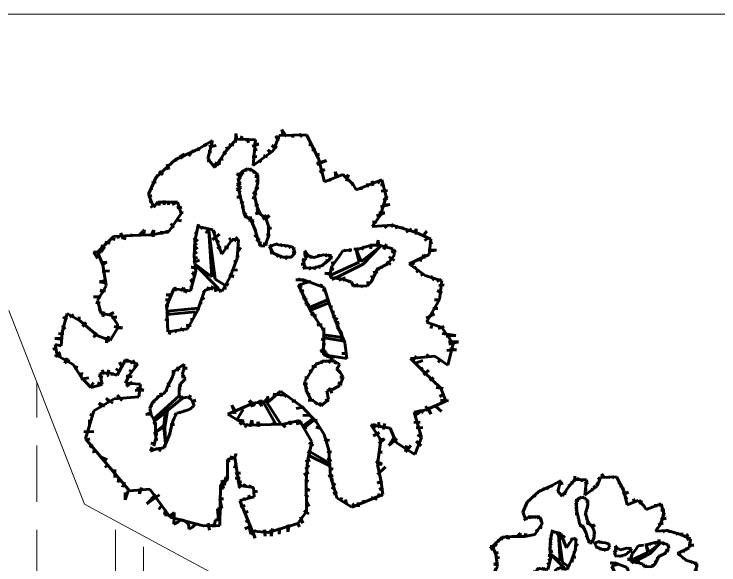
# Model space of a CAD drawing. Header units: metres. Extents: x 35.8 to 78.9, y 1.1 to 33.7.
# Drawn here: x 61.05 to 67.32, y 28.82 to 33.72 of the extents above; entities that cross this region are included whole.
import ezdxf

# ---------------------------------------------------------------- set-up
doc = ezdxf.new("R2010")
doc.units = ezdxf.units.M
doc.linetypes.add('DASHED', pattern=[0.75, 0.5, -0.25])
for name, color, linetype, lineweight in [('Ceco.NET 53', 254, 'Continuous', 9), ('plants', 83, 'Continuous', 60), ('projection', 134, 'DASHED', 9), ('topography', 132, 'Continuous', 15)]:
    doc.layers.add(name, color=color, linetype=linetype, lineweight=lineweight)

# ---------------------------------------------------------------- blocks, each defined once
blk = doc.blocks.new('ARBRE11')
for p, q in [((-0.1908, 1.744), (-0.1861, 1.8238)), ((-0.1861, 1.8238), (-0.1791, 1.7698)), ((0.2647, 1.798), (0.2224, 1.8591)), ((0.2224, 1.8591), (0.2341, 1.8027)), ((0.3234, 1.8191), (0.3187, 1.7886)), ((0.375, 1.8215), (0.4032, 1.7933)), ((-0.5234, 1.6848), (-0.3958, 1.7599)), ((-0.3958, 1.7599), (-0.4372, 1.5972)), ((-0.2755, 1.6669), (-0.1824, 1.773)), ((-0.1824, 1.773), (-0.0115, 1.7687)), ((-0.1462, 1.7651), (-0.1298, 1.8004)), ((-0.0899, 1.751), (-0.0828, 1.7816)), ((-0.0828, 1.7816), (-0.0758, 1.7393)), ((-0.0115, 1.7687), (-0.0324, 1.5379)), ((0.1488, 1.6732), (0.199, 1.8046)), ((0.1919, 1.7557), (0.1661, 1.8004)), ((0.1661, 1.8004), (0.2013, 1.7722)), ((0.199, 1.8046), (0.441, 1.8123)), ((0.441, 1.8123), (0.5481, 1.6024)), ((0.4431, 1.7792), (0.4689, 1.7886)), ((-0.4656, 1.7355), (-0.454, 1.7065)), ((-0.4279, 1.7094), (-0.3613, 1.7181)), ((-0.3613, 1.7181), (-0.4221, 1.7036)), ((-0.2706, 1.704), (-0.2589, 1.6758)), ((-0.2495, 1.7252), (-0.2049, 1.7205)), ((0.0181, 1.7299), (-0.0406, 1.7111)), ((-0.0312, 1.7322), (0.0181, 1.7299)), ((0.1661, 1.6899), (0.1332, 1.7158)), ((0.1332, 1.7158), (0.1801, 1.6993)), ((0.4619, 1.7228), (0.4854, 1.7252)), ((-0.7248, 1.592), (-0.5234, 1.6848)), ((-0.6656, 1.5992), (-0.6859, 1.6311)), ((-0.6453, 1.6137), (-0.6627, 1.6456)), ((-0.5671, 1.6746), (-0.6048, 1.6224)), ((-0.5323, 1.692), (-0.5091, 1.6746)), ((-0.4337, 1.663), (-0.4048, 1.6601)), ((-0.374, 1.5208), (-0.2755, 1.6669)), ((-0.2988, 1.6594), (-0.273, 1.6383)), ((-0.0324, 1.5379), (0.1488, 1.6732)), ((-0.0241, 1.6805), (0.0017, 1.6782)), ((0.1214, 1.6453), (0.098, 1.6782)), ((0.098, 1.6782), (0.1332, 1.6477)), ((0.4877, 1.6782), (0.5253, 1.6782)), ((0.5206, 1.6289), (0.5581, 1.6383)), ((-0.8973, 1.434), (-0.7248, 1.592)), ((-0.7584, 1.5789), (-0.7497, 1.5615)), ((-0.712, 1.5789), (-0.7236, 1.5992)), ((-0.4424, 1.5789), (-0.4134, 1.5905)), ((-0.4372, 1.5972), (-0.374, 1.5208)), ((-0.3364, 1.5443), (-0.3293, 1.596)), ((-0.3293, 1.596), (-0.3012, 1.5936)), ((-0.0406, 1.6148), (-0.0006, 1.6195)), ((0.0205, 1.5889), (0.0369, 1.5678)), ((0.0581, 1.6265), (0.0933, 1.6148)), ((0.5323, 1.5607), (0.6192, 1.5842)), ((0.6192, 1.5842), (0.5347, 1.549)), ((0.5481, 1.6024), (0.601, 1.3949)), ((-0.7903, 1.5005), (-0.799, 1.5499)), ((-0.799, 1.5499), (-0.7845, 1.5093)), ((-0.3552, 1.5325), (-0.3739, 1.5631)), ((-0.3739, 1.5631), (-0.3364, 1.5443)), ((-0.0838, 1.5098), (-0.1327, 1.4812)), ((-0.0996, 1.5097), (-0.0996, 1.4848)), ((-0.0349, 1.4935), (-0.0838, 1.5098)), ((-0.0464, 1.5133), (-0.0677, 1.4919)), ((-0.9004, 1.4512), (-0.8743, 1.4367)), ((-0.8685, 1.4889), (-0.8367, 1.457)), ((-0.1245, 1.46), (-0.1777, 1.4635)), ((-0.1777, 1.4635), (-0.1387, 1.4315)), ((-0.1531, 1.4608), (-0.1612, 1.4038)), ((-0.1205, 1.4935), (-0.1531, 1.4608)), ((-0.1327, 1.4812), (-0.1245, 1.46)), ((-0.0393, 1.4777), (-0.0144, 1.4813)), ((0.0099, 1.4568), (-0.0349, 1.4935)), ((0.0099, 1.3834), (0.0099, 1.4568)), ((0.5581, 1.4809), (0.6051, 1.502)), ((0.601, 1.3949), (0.7657, 1.4589)), ((0.7037, 1.4339), (0.6967, 1.4832)), ((0.6967, 1.4832), (0.7201, 1.4433)), ((0.7657, 1.4589), (0.8575, 1.3714)), ((0.7929, 1.4386), (0.8141, 1.4574)), ((0.8141, 1.4574), (0.7976, 1.3986)), ((-0.9644, 1.2854), (-0.8973, 1.434)), ((-0.9352, 1.3845), (-0.8975, 1.3932)), ((-0.1422, 1.3818), (-0.1777, 1.3676)), ((-0.1387, 1.4315), (-0.1671, 1.4244)), ((-0.1671, 1.4244), (-0.1635, 1.396)), ((-0.1635, 1.396), (-0.1422, 1.3818)), ((-0.1612, 1.4038), (-0.1612, 1.3182)), ((-0.0227, 1.2733), (0.0099, 1.3834)), ((-0.018, 1.4422), (0.014, 1.4422)), ((-0.0109, 1.4031), (0.0211, 1.396)), ((0.6427, 1.4221), (0.6591, 1.401)), ((0.8399, 1.3657), (0.8657, 1.3798)), ((0.8835, 1.3232), (1.1107, 1.4105)), ((1.0314, 1.3578), (1.0243, 1.4039)), ((1.0774, 1.3791), (1.0987, 1.4075)), ((1.1107, 1.4105), (1.1517, 1.2627)), ((-0.9381, 1.3526), (-0.9381, 1.3236)), ((-0.1387, 1.3427), (-0.1813, 1.325)), ((-0.1813, 1.325), (-0.1458, 1.3179)), ((-0.1777, 1.3676), (-0.1635, 1.357)), ((-0.1635, 1.357), (-0.1387, 1.3427)), ((-0.1458, 1.3179), (-0.1635, 1.3001)), ((-0.1612, 1.3182), (-0.1449, 1.253)), ((0.0104, 1.325), (-0.0109, 1.3498)), ((-0.0109, 1.3498), (0.014, 1.3356)), ((0.8575, 1.3714), (0.8835, 1.3232)), ((0.9291, 1.3211), (0.9268, 1.347)), ((0.9854, 1.3791), (0.9854, 1.3472)), ((1.0987, 1.3649), (1.1341, 1.372)), ((-0.9207, 1.1689), (-0.9644, 1.2854)), ((-0.9584, 1.2627), (-0.9352, 1.2714)), ((-0.1777, 1.2575), (-0.1529, 1.2575)), ((-0.0002, 1.2788), (-0.0357, 1.3001)), ((-0.0357, 1.3001), (-0.0038, 1.2895)), ((0.0017, 1.1674), (-0.0227, 1.2733)), ((1.1517, 1.2627), (1.099, 1.0971)), ((1.1058, 1.3118), (1.1624, 1.3153)), ((1.1447, 1.2693), (1.1624, 1.248)), ((-0.9584, 1.2163), (-0.9352, 1.225)), ((-0.8812, 1.212), (-0.9207, 1.1689)), ((-0.7075, 1.2134), (-0.8812, 1.212)), ((-0.8685, 1.1843), (-0.8656, 1.2076)), ((-0.8251, 1.1901), (-0.8251, 1.2279)), ((-0.7874, 1.1901), (-0.7845, 1.2163)), ((-0.7526, 1.193), (-0.7236, 1.2076)), ((-0.6725, 1.1112), (-0.7075, 1.2134)), ((-0.1493, 1.2149), (-0.1174, 1.2078)), ((-0.1449, 1.253), (-0.1245, 1.1715)), ((-0.0073, 1.2433), (-0.0428, 1.2539)), ((-0.0428, 1.2539), (-0.018, 1.2468)), ((-0.018, 1.19), (0.0033, 1.1935)), ((1.1624, 1.248), (1.1235, 1.2303)), ((-0.9468, 1.164), (-0.9207, 1.1843)), ((-0.712, 1.1611), (-0.6685, 1.1698)), ((-0.1387, 1.1722), (-0.1103, 1.1722)), ((-0.1245, 1.1715), (-0.1123, 1.1062)), ((0.014, 1.1829), (-0.018, 1.19)), ((-0.0109, 1.1083), (0.0246, 1.1296)), ((-0.0073, 1.1332), (0.0175, 1.1438)), ((0.0246, 1.1296), (-0.0073, 1.1332)), ((0.0302, 1.1103), (0.0017, 1.1674)), ((1.1837, 1.1913), (1.0987, 1.1701)), ((1.1164, 1.1878), (1.1837, 1.1913)), ((-0.7823, 0.9508), (-0.6725, 1.1112)), ((-0.6859, 1.1176), (-0.6569, 1.1205)), ((-0.1174, 1.0976), (-0.0961, 1.1189)), ((-0.0961, 1.1189), (-0.1138, 1.087)), ((-0.1138, 1.087), (-0.0854, 1.0728)), ((-0.1123, 1.1062), (-0.0472, 1.0451)), ((-0.0854, 1.0728), (-0.0464, 1.0728)), ((-0.0464, 1.0728), (-0.0712, 1.0515)), ((0.0353, 1.1189), (-0.0109, 1.1083)), ((0.0832, 1.0614), (0.0302, 1.1103)), ((0.053, 1.0621), (0.0814, 1.1012)), ((0.1134, 1.0941), (0.053, 1.0621)), ((0.0779, 1.0586), (0.1134, 1.0941)), ((1.099, 1.0971), (1.0257, 0.9968)), ((1.1376, 1.1169), (1.0633, 1.0921)), ((1.0845, 1.1169), (1.1376, 1.1169)), ((-0.7671, 1.0219), (-0.7381, 0.9842)), ((-0.7091, 1.0538), (-0.6714, 1.048)), ((-0.5208, 1.0184), (-0.5509, 0.8701)), ((-0.0712, 1.0515), (-0.0286, 1.0479)), ((-0.0286, 1.0479), (-0.0499, 1.0301)), ((-0.0499, 1.0301), (-0.0286, 1.0266)), ((-0.0472, 1.0451), (-0.0146, 0.9677)), ((-0.0286, 1.0266), (-0.0393, 1.0159)), ((0.1036, 1.0003), (0.0832, 1.0614)), ((1.0257, 0.9968), (1.2051, 1.0097)), ((1.0279, 1.039), (1.0668, 1.0354)), ((1.0881, 1.0106), (1.0881, 0.9894)), ((1.1553, 1.0035), (1.1341, 0.9858)), ((1.1943, 0.9894), (1.212, 1.0212)), ((1.2051, 1.0097), (1.4163, 0.9431)), ((1.2439, 0.9752), (1.2403, 1.0071)), ((-0.999, 0.9668), (-1.0483, 0.9204)), ((-1.0077, 0.9146), (-0.999, 0.9668)), ((-0.9178, 0.9639), (-0.9381, 0.9262)), ((-0.9358, 0.9211), (-0.7823, 0.9508)), ((-0.9236, 0.9058), (-0.9178, 0.9639)), ((-0.8482, 0.9552), (-0.854, 0.932)), ((-0.8453, 0.9262), (-0.8482, 0.9552)), ((-0.8048, 0.9639), (-0.7932, 0.9349)), ((-0.5526, 0.9465), (-0.5352, 0.9349)), ((-0.3922, 0.9654), (-0.5377, 0.9983)), ((-0.4859, 0.99), (-0.4975, 0.9726)), ((-0.4279, 0.9755), (-0.454, 0.9378)), ((-0.4017, 0.5485), (-0.4287, 0.9572)), ((-0.4287, 0.9572), (-0.3709, 0.5292)), ((-0.3932, 0.9349), (-0.3671, 0.9523)), ((-0.3631, 0.883), (-0.3922, 0.9654)), ((-0.0038, 0.9697), (-0.0251, 0.9555)), ((-0.0146, 0.9677), (0.0099, 0.8821)), ((0.0921, 0.9733), (0.1311, 0.984)), ((0.1036, 0.9065), (0.1036, 1.0003)), ((1.2934, 0.9752), (1.297, 0.9964)), ((1.3288, 0.9468), (1.3749, 0.9752)), ((1.4032, 0.9327), (1.4173, 0.9752)), ((1.4163, 0.9431), (1.5478, 0.8843)), ((1.4173, 0.9752), (1.4173, 0.9256)), ((1.474, 0.9079), (1.5129, 0.9539)), ((-1.4187, 0.769), (-1.2746, 0.9069)), ((-1.2973, 0.8892), (-1.2603, 0.8799)), ((-1.2746, 0.9069), (-1.1209, 0.9167)), ((-1.2417, 0.917), (-1.2325, 0.8892)), ((-1.1908, 0.8846), (-1.2093, 0.9402)), ((-1.1729, 0.9175), (-1.1787, 0.8768)), ((-1.1209, 0.9167), (-0.9358, 0.9211)), ((-1.1178, 0.9058), (-1.1091, 0.932)), ((-0.5613, 0.8942), (-0.5265, 0.8652)), ((-0.3323, 0.9291), (-0.3961, 0.8768)), ((-0.3903, 0.8884), (-0.3323, 0.9291)), ((-0.3107, 0.7496), (-0.3631, 0.883)), ((-0.2207, 0.8813), (-0.3107, 0.7496)), ((-0.2192, 0.8565), (-0.2453, 0.8942)), ((-0.1637, 0.8818), (-0.2207, 0.8813)), ((-0.1758, 0.9058), (-0.199, 0.8623)), ((-0.1766, 0.7108), (-0.1637, 0.8818)), ((0.0033, 0.9307), (-0.0215, 0.9058)), ((0.0246, 0.8916), (-0.0038, 0.8667)), ((0.0099, 0.8821), (0.0343, 0.8209)), ((0.071, 0.825), (0.1036, 0.9065)), ((0.085, 0.92), (0.1169, 0.9271)), ((0.0885, 0.8845), (0.1027, 0.8809)), ((1.4917, 0.8724), (1.52, 0.8901)), ((1.5478, 0.8843), (1.5318, 0.7475)), ((-1.39, 0.8243), (-1.3529, 0.8151)), ((-1.3529, 0.8568), (-1.3066, 0.8475)), ((-0.5584, 0.8246), (-0.5352, 0.8478)), ((-0.5509, 0.8701), (-0.5583, 0.7305)), ((-0.3497, 0.8565), (-0.3352, 0.8681)), ((-0.3497, 0.7985), (-0.3236, 0.8217)), ((-0.2888, 0.8159), (-0.254, 0.8043)), ((-0.1742, 0.8351), (-0.1533, 0.841)), ((0.0317, 0.8632), (0.0246, 0.8241)), ((0.0343, 0.8209), (0.071, 0.825)), ((0.0566, 0.8454), (0.0956, 0.8383)), ((0.1801, 0.8433), (0.112, 0.8177)), ((0.112, 0.8177), (0.1439, 0.758)), ((0.1226, 0.8155), (0.1141, 0.8305)), ((0.1141, 0.8305), (0.1375, 0.8219)), ((0.1929, 0.8326), (0.1695, 0.8433)), ((0.2206, 0.8305), (0.1929, 0.8326)), ((0.21, 0.8326), (0.2228, 0.8347)), ((0.2228, 0.8347), (0.21, 0.8177)), ((0.276, 0.8241), (0.2206, 0.8305)), ((0.2568, 0.8305), (0.2483, 0.8113)), ((0.3272, 0.8091), (0.276, 0.8241)), ((0.3059, 0.8219), (0.2803, 0.8091)), ((0.9271, 0.6856), (1.0962, 0.819)), ((0.956, 0.8217), (0.9349, 0.7886)), ((1.0191, 0.8307), (0.9409, 0.8067)), ((1.0962, 0.819), (0.9462, 0.6618)), ((1.0101, 0.7976), (1.0221, 0.8428)), ((1.0883, 0.8307), (1.0191, 0.8307)), ((1.0673, 0.8157), (1.0793, 0.8759)), ((1.0793, 0.8759), (1.0853, 0.8127)), ((1.2086, 0.7976), (1.0883, 0.8307)), ((1.1274, 0.7976), (1.1545, 0.8398)), ((1.1545, 0.8398), (1.1304, 0.7916)), ((1.5342, 0.8476), (1.5625, 0.8547)), ((-1.3853, 0.7687), (-1.4548, 0.7687)), ((-1.4548, 0.7687), (-1.4178, 0.7131)), ((-1.3694, 0.6555), (-1.4187, 0.769)), ((-1.3529, 0.8151), (-1.3853, 0.7687)), ((-0.5584, 0.7521), (-0.5323, 0.7695)), ((-0.5526, 0.7927), (-0.5294, 0.813)), ((-0.1653, 0.7753), (-0.1414, 0.8082)), ((0.1418, 0.7878), (0.1141, 0.7814)), ((0.1141, 0.7814), (0.1311, 0.7857)), ((0.1503, 0.7665), (0.1184, 0.7601)), ((0.1439, 0.758), (0.227, 0.7239)), ((0.1695, 0.7559), (0.161, 0.7388)), ((0.3037, 0.7239), (0.3378, 0.758)), ((0.3144, 0.7964), (0.3399, 0.8006)), ((0.3421, 0.7686), (0.3144, 0.7622)), ((0.3165, 0.775), (0.3421, 0.7686)), ((0.3378, 0.758), (0.3272, 0.8091)), ((0.4273, 0.7836), (0.4571, 0.7388)), ((0.4273, 0.7452), (0.4273, 0.7729)), ((0.4422, 0.7452), (0.4529, 0.758)), ((0.5892, 0.7324), (0.585, 0.7537)), ((0.7634, 0.7796), (0.7304, 0.7254)), ((0.8447, 0.7886), (0.7634, 0.7796)), ((0.7695, 0.7916), (0.7785, 0.7735)), ((0.8326, 0.8006), (0.8236, 0.7705)), ((0.9108, 0.7976), (0.8627, 0.7946)), ((0.8838, 0.8067), (0.9048, 0.7796)), ((0.9105, 0.6785), (0.8843, 0.7881)), ((0.8843, 0.7881), (0.9271, 0.6856)), ((0.9409, 0.8067), (0.9108, 0.7976)), ((1.1936, 0.7705), (1.2387, 0.7796)), ((1.2237, 0.7434), (1.2086, 0.7976)), ((1.5236, 0.7874), (1.5979, 0.7874)), ((1.5979, 0.7874), (1.5271, 0.7768)), ((-0.5671, 0.6767), (-0.512, 0.697)), ((-0.5613, 0.7115), (-0.5294, 0.7202)), ((-0.5583, 0.7305), (-0.543, 0.5996)), ((-0.2379, 0.548), (-0.1766, 0.7108)), ((-0.1922, 0.6617), (-0.1922, 0.6976)), ((-0.1832, 0.7304), (-0.1563, 0.7364)), ((0.1908, 0.7388), (0.1759, 0.726)), ((0.227, 0.7324), (0.2014, 0.7217)), ((0.227, 0.7239), (0.3037, 0.7239)), ((0.276, 0.7324), (0.2526, 0.7047)), ((0.2526, 0.7047), (0.2632, 0.726)), ((0.2973, 0.7324), (0.2973, 0.7111)), ((0.4294, 0.6855), (0.4017, 0.7068)), ((0.4017, 0.7068), (0.4316, 0.6983)), ((0.4145, 0.6898), (0.4401, 0.7132)), ((0.4401, 0.7132), (0.4273, 0.7452)), ((0.455, 0.7239), (0.4657, 0.7452)), ((0.4571, 0.7388), (0.5061, 0.7196)), ((0.4827, 0.7324), (0.4763, 0.7111)), ((0.5061, 0.7196), (0.5892, 0.7431)), ((0.5061, 0.726), (0.5168, 0.7132)), ((0.553, 0.7239), (0.5487, 0.7495)), ((0.5487, 0.7495), (0.553, 0.7281)), ((0.6446, 0.7004), (0.5807, 0.6493)), ((0.5892, 0.7431), (0.6638, 0.7388)), ((0.6084, 0.7303), (0.6297, 0.7516)), ((0.6276, 0.6812), (0.6191, 0.6962)), ((0.6212, 0.7047), (0.6276, 0.6812)), ((0.634, 0.7281), (0.6489, 0.7495)), ((0.6404, 0.7153), (0.6489, 0.7068)), ((0.6638, 0.7388), (0.6446, 0.7004)), ((0.6489, 0.7196), (0.6723, 0.7153)), ((0.7304, 0.7254), (0.6702, 0.6471)), ((0.7243, 0.7374), (0.7454, 0.7284)), ((1.1665, 0.6652), (1.2237, 0.7434)), ((1.1755, 0.7254), (1.2237, 0.6953)), ((1.5318, 0.7475), (1.356, 0.6635)), ((1.4669, 0.6953), (1.4209, 0.7059)), ((1.4315, 0.7094), (1.4669, 0.6953)), ((1.5023, 0.7201), (1.4669, 0.7378)), ((1.4846, 0.7484), (1.5023, 0.7201)), ((-1.3853, 0.676), (-1.3344, 0.6806)), ((-1.3344, 0.6806), (-1.3807, 0.6482)), ((-1.3422, 0.4678), (-1.3694, 0.6555)), ((-0.5357, 0.6318), (-0.5835, 0.6348)), ((-0.5835, 0.6348), (-0.5417, 0.6228)), ((-0.5482, 0.6603), (-0.4017, 0.5485)), ((-0.5443, 0.6487), (-0.3401, 0.4444)), ((0.4337, 0.6578), (0.3932, 0.6621)), ((0.3932, 0.6621), (0.4209, 0.6621)), ((0.4443, 0.6386), (0.4081, 0.6237)), ((0.4081, 0.6237), (0.438, 0.6386)), ((0.4252, 0.6301), (0.4145, 0.6898)), ((0.4997, 0.6258), (0.4252, 0.6301)), ((0.4827, 0.6343), (0.4635, 0.613)), ((0.4635, 0.613), (0.4742, 0.6343)), ((0.5807, 0.6493), (0.4997, 0.6258)), ((0.5296, 0.6429), (0.5104, 0.613)), ((0.5104, 0.613), (0.5168, 0.6365)), ((0.5615, 0.6514), (0.5509, 0.6237)), ((0.5509, 0.6237), (0.553, 0.645)), ((0.5978, 0.6493), (0.5764, 0.6599)), ((0.5807, 0.6621), (0.5978, 0.6493)), ((0.6127, 0.6642), (0.5999, 0.6812)), ((0.6084, 0.6791), (0.6127, 0.6642)), ((0.6702, 0.6471), (0.6552, 0.5929)), ((0.6612, 0.6712), (0.6913, 0.6772)), ((0.6652, 0.5665), (0.9105, 0.6785)), ((0.9462, 0.6618), (0.6962, 0.5355)), ((1.0733, 0.617), (1.1665, 0.6652)), ((1.1154, 0.6471), (1.1064, 0.623)), ((1.1545, 0.6832), (1.1906, 0.6591)), ((1.356, 0.6635), (1.4964, 0.5592)), ((1.3572, 0.6528), (1.4032, 0.674)), ((1.3996, 0.6209), (1.4173, 0.6386)), ((-1.3761, 0.5972), (-1.3112, 0.6018)), ((-0.543, 0.5996), (-0.59, 0.4255)), ((-0.5387, 0.575), (-0.5745, 0.587)), ((-0.5745, 0.587), (-0.5566, 0.5571)), ((-0.2041, 0.5511), (-0.2459, 0.569)), ((-0.2101, 0.6109), (-0.1713, 0.6079)), ((0.6702, 0.5658), (0.604, 0.5809)), ((0.604, 0.5809), (0.6642, 0.5779)), ((0.6491, 0.626), (0.6852, 0.614)), ((0.6552, 0.5929), (0.6552, 0.5417)), ((1.0191, 0.5086), (1.0462, 0.5658)), ((1.0342, 0.5869), (1.0763, 0.5929)), ((1.0462, 0.5658), (1.0733, 0.617)), ((1.0643, 0.623), (1.0943, 0.617)), ((1.4173, 0.589), (1.4457, 0.6067)), ((1.4598, 0.5606), (1.4846, 0.5783)), ((-1.3344, 0.5184), (-1.3992, 0.5045)), ((-1.3992, 0.5045), (-1.3529, 0.4952)), ((-0.5566, 0.5063), (-0.5865, 0.5272)), ((-0.5865, 0.5272), (-0.5715, 0.4943)), ((-0.3709, 0.5292), (-0.2862, 0.4752)), ((-0.3081, 0.4221), (-0.2379, 0.548)), ((-0.2459, 0.5541), (-0.2041, 0.5511)), ((0.4145, 0.522), (0.3461, 0.5214)), ((0.4801, 0.5111), (0.3693, 0.476)), ((0.3776, 0.5261), (0.3862, 0.5347)), ((0.3862, 0.5347), (0.3776, 0.509)), ((0.4262, 0.5261), (0.409, 0.5033)), ((0.6001, 0.4551), (0.4145, 0.522)), ((0.6552, 0.5417), (0.7725, 0.5237)), ((0.7033, 0.5417), (0.6672, 0.5237)), ((0.7304, 0.5447), (0.7484, 0.5146)), ((0.7725, 0.5478), (0.7785, 0.5116)), ((0.7725, 0.5237), (0.8386, 0.5056)), ((0.8206, 0.5177), (0.8086, 0.4996)), ((0.8386, 0.5056), (0.8597, 0.4665)), ((0.98, 0.4695), (1.0191, 0.5086)), ((0.986, 0.5086), (0.989, 0.4725)), ((1.0191, 0.5598), (1.0312, 0.5297)), ((1.4964, 0.5592), (1.6448, 0.512)), ((1.5484, 0.5535), (1.5767, 0.5181)), ((1.6015, 0.511), (1.6404, 0.5252)), ((1.6448, 0.512), (1.6234, 0.3467)), ((-1.418, 0.339), (-1.3422, 0.4678)), ((-0.7382, 0.4414), (-0.8025, 0.2928)), ((-0.59, 0.4255), (-0.7382, 0.4414)), ((-0.7119, 0.4285), (-0.7299, 0.4554)), ((-0.7299, 0.4554), (-0.7269, 0.4226)), ((-0.6522, 0.4525), (-0.6761, 0.4226)), ((-0.6373, 0.4106), (-0.6522, 0.4525)), ((-0.5865, 0.4644), (-0.5775, 0.4435)), ((-0.4676, 0.4265), (-0.3824, 0.4528)), ((-0.4311, 0.4584), (-0.4371, 0.4315)), ((-0.3923, 0.4644), (-0.4102, 0.4345)), ((-0.3824, 0.4528), (-0.3081, 0.4221)), ((-0.3714, 0.4525), (-0.3654, 0.4166)), ((-0.2997, 0.4465), (-0.2698, 0.4465)), ((-0.2519, 0.4734), (-0.2788, 0.4943)), ((-0.2788, 0.4853), (-0.2519, 0.4734)), ((0.3633, 0.4661), (0.4033, 0.4661)), ((0.3693, 0.476), (0.4823, 0.2377)), ((0.5662, 0.4604), (0.5776, 0.4833)), ((0.6499, 0.2932), (0.6001, 0.4551)), ((0.8627, 0.4695), (0.8597, 0.4845)), ((0.8597, 0.4665), (0.98, 0.4695)), ((0.9018, 0.4815), (0.8627, 0.4695)), ((0.9349, 0.4755), (0.9259, 0.4544)), ((1.6192, 0.4721), (1.6652, 0.4791)), ((-1.3483, 0.421), (-1.3946, 0.4303)), ((-1.3946, 0.4303), (-1.3576, 0.4118)), ((-0.7508, 0.3927), (-0.8075, 0.3897)), ((-0.8075, 0.3897), (-0.7657, 0.3837)), ((-0.6223, 0.4285), (-0.6373, 0.4106)), ((-0.526, 0.2523), (-0.4676, 0.4265)), ((-0.4789, 0.4285), (-0.464, 0.4076)), ((-0.3296, 0.4315), (-0.3206, 0.4136)), ((0.3805, 0.4204), (0.4176, 0.4261)), ((0.4262, 0.3832), (0.409, 0.3546)), ((0.5833, 0.4261), (0.6091, 0.4375)), ((0.6062, 0.3946), (0.6291, 0.3946)), ((1.6048, 0.4282), (1.6472, 0.4045)), ((-1.39, 0.3701), (-1.4548, 0.3701)), ((-1.4317, 0.3191), (-1.3946, 0.3144)), ((-1.3858, 0.2225), (-1.418, 0.339)), ((-0.7806, 0.3448), (-0.8135, 0.3448)), ((-0.5118, 0.315), (-0.4879, 0.3179)), ((-0.4909, 0.3478), (-0.467, 0.3628)), ((0.409, 0.3546), (0.4376, 0.3603)), ((0.4376, 0.3603), (0.429, 0.3317)), ((0.429, 0.3317), (0.4405, 0.3289)), ((0.4405, 0.3289), (0.4348, 0.3031)), ((0.469, 0.2748), (0.6231, 0.3403)), ((0.6091, 0.3432), (0.6376, 0.3374)), ((1.6234, 0.3467), (1.5083, 0.1464)), ((1.5812, 0.3432), (1.6237, 0.3432)), ((-1.4085, 0.2449), (-1.3853, 0.2588)), ((-0.7836, 0.294), (-0.8165, 0.291)), ((-0.8025, 0.2928), (-0.7921, 0.0593)), ((-0.7986, 0.2439), (-0.5212, 0.2709)), ((-0.6186, 0.0864), (-0.526, 0.2523)), ((-0.5327, 0.2701), (-0.5118, 0.2552)), ((0.4348, 0.3031), (0.4719, 0.2974)), ((0.4806, 0.2516), (0.6347, 0.3133)), ((0.6491, 0.2888), (0.6719, 0.2803)), ((0.7139, 0.12), (0.6499, 0.2932)), ((1.567, 0.2676), (1.6095, 0.2676)), ((-1.7319, 0.0574), (-1.6876, 0.2229)), ((-1.7235, 0.1939), (-1.6911, 0.1661)), ((-1.6876, 0.2229), (-1.5703, 0.1555)), ((-1.6309, 0.2125), (-1.6633, 0.1893)), ((-1.5799, 0.1939), (-1.5799, 0.1568)), ((-1.2974, 0.209), (-1.3858, 0.2225)), ((-1.3715, 0.1939), (-1.3622, 0.2403)), ((-1.3205, 0.2078), (-1.2742, 0.231)), ((-1.2398, 0.1269), (-1.2974, 0.209)), ((-1.2927, 0.1893), (-1.2464, 0.1893)), ((-0.8045, 0.2223), (-0.7866, 0.2402)), ((-0.7947, 0.2131), (-0.5482, 0.2362)), ((-0.5446, 0.2313), (-0.5566, 0.1984)), ((0.5091, 0.2317), (0.4805, 0.2088)), ((0.4823, 0.2377), (0.5947, 0.0706)), ((0.4948, 0.2031), (0.5291, 0.2088)), ((0.6634, 0.2374), (0.6919, 0.2345)), ((0.6748, 0.1802), (0.6976, 0.2116)), ((1.5057, 0.1826), (1.5812, 0.2204)), ((-1.5703, 0.1555), (-1.4212, 0.0257)), ((-1.5197, 0.1429), (-1.5521, 0.1058)), ((-1.2423, 0.087), (-1.2398, 0.1269)), ((-0.8165, 0.1715), (-0.7926, 0.1535)), ((-0.5895, 0.1685), (-0.5626, 0.1685)), ((0.5576, 0.1344), (0.5376, 0.123)), ((0.6919, 0.1487), (0.7176, 0.183)), ((0.7262, 0.1259), (0.7119, 0.1001)), ((0.7148, 0.1545), (0.7262, 0.1259)), ((1.5083, 0.1464), (1.6453, 0.0991)), ((1.5623, 0.1354), (1.5482, 0.0882)), ((-1.7328, 0.1151), (-1.705, 0.0827)), ((-1.3069, -0.0189), (-1.2423, 0.087)), ((-1.2695, 0.1058), (-1.1954, 0.0966)), ((-1.1954, 0.0966), (-1.2556, 0.0919)), ((-0.8045, 0.1057), (-0.7836, 0.0997)), ((-0.7921, 0.0593), (-0.6186, 0.0864)), ((-0.7657, 0.0758), (-0.7806, 0.037)), ((-0.7299, 0.0758), (-0.7119, 0.0579)), ((-0.6791, 0.0908), (-0.6492, 0.0698)), ((-0.6283, 0.1177), (-0.5835, 0.1147)), ((-0.5835, 0.1147), (-0.6253, 0.1117)), ((0.5376, 0.123), (0.5805, 0.123)), ((0.5748, 0.083), (0.6062, 0.0858)), ((0.5947, 0.0706), (0.5936, -0.1458)), ((0.7119, 0.1001), (0.7291, 0.0773)), ((0.7835, -0.0361), (0.7139, 0.12)), ((0.7291, 0.0773), (0.7462, 0.063)), ((0.7462, 0.063), (0.7548, 0.0344)), ((1.6142, 0.0882), (1.6661, 0.1071)), ((1.6453, 0.0991), (1.7462, -0.0482)), ((-1.7235, 0.0039), (-1.7976, -0.0008)), ((-1.7652, 0.041), (-1.7189, 0.0456)), ((-1.7423, -0.0652), (-1.7319, 0.0574)), ((-1.4548, 0.0131), (-1.427, 0.0549)), ((-1.4224, 0.0363), (-1.4548, 0.0131)), ((-1.4212, 0.0257), (-1.3069, -0.0189)), ((-1.3159, 0.0224), (-1.339, -0.0378)), ((-1.339, -0.0378), (-1.3344, 0.0131)), ((0.5833, 0.0315), (0.5976, 0.0258)), ((0.5962, 0.0319), (0.7618, 0.0087)), ((0.6, 0.0049), (0.7773, -0.0221)), ((0.7548, 0.0344), (0.7462, 0.0058)), ((1.6472, 0.0457), (1.7699, 0.0268)), ((1.7699, 0.0268), (1.685, 0.0221)), ((-1.7976, -0.0008), (-1.7513, -0.0054)), ((-1.7757, -0.1509), (-1.7936, -0.0542)), ((-1.7936, -0.0542), (-1.7423, -0.0652)), ((0.5719, -0.0057), (0.6005, -0.0142)), ((0.5833, -0.0485), (0.6091, -0.0571)), ((0.7405, -0.0114), (0.7748, -0.0085)), ((0.8018, -0.1783), (0.7835, -0.0361)), ((1.7462, -0.0482), (1.6993, -0.2365)), ((1.7039, -0.0252), (1.7935, -0.0299)), ((1.7935, -0.0299), (1.7086, -0.0488)), ((-1.7837, -0.0842), (-1.8162, -0.0935)), ((-1.7513, -0.1213), (-1.7884, -0.1491)), ((0.5833, -0.0972), (0.5662, -0.1172)), ((0.5662, -0.1172), (0.6091, -0.1057)), ((0.6091, -0.1057), (0.5976, -0.1372)), ((0.7777, -0.08), (0.7977, -0.0743)), ((1.7747, -0.1007), (1.6897, -0.1054)), ((1.7133, -0.0913), (1.7747, -0.1007)), ((-1.793, -0.1584), (-1.742, -0.1445)), ((-1.7884, -0.1491), (-1.793, -0.1584)), ((-1.6355, -0.2323), (-1.7757, -0.1509)), ((-1.6911, -0.1723), (-1.7096, -0.2186)), ((-1.1584, -0.1815), (-1.1584, -0.214)), ((0.5936, -0.1458), (0.8018, -0.1783)), ((0.5976, -0.1372), (0.6291, -0.1343)), ((0.6291, -0.1343), (0.6176, -0.1658)), ((0.6176, -0.1658), (0.6405, -0.1515)), ((0.6405, -0.1515), (0.6491, -0.1744)), ((0.6491, -0.1744), (0.6776, -0.1744)), ((0.6776, -0.1744), (0.6834, -0.1486)), ((0.6809, -0.2125), (0.6776, -0.1861)), ((0.7548, -0.1343), (0.8034, -0.1343)), ((1.5848, -0.1577), (1.3656, -0.1766)), ((1.3656, -0.1766), (1.4891, -0.298)), ((1.4207, -0.1574), (1.3877, -0.1951)), ((1.5104, -0.1432), (1.5387, -0.1621)), ((1.6993, -0.2365), (1.5848, -0.1577)), ((1.6331, -0.1763), (1.6142, -0.214)), ((-1.7096, -0.2186), (-1.6679, -0.1908)), ((-1.5606, -0.3456), (-1.6355, -0.2323)), ((-1.6031, -0.2418), (-1.6123, -0.2789)), ((-1.1688, -0.1886), (-1.2418, -0.3259)), ((-1.2232, -0.2094), (-1.2047, -0.2418)), ((-1.2047, -0.2418), (-1.1954, -0.2511)), ((-1.0603, -0.2276), (-1.1688, -0.1886)), ((-1.1364, -0.3251), (-1.0603, -0.2276)), ((-1.1259, -0.2233), (-1.0889, -0.1954)), ((-1.0981, -0.2418), (-1.0703, -0.2511)), ((-0.7359, -0.2912), (-0.6641, -0.2385)), ((-0.6641, -0.2385), (-0.6497, -0.2289)), ((-0.6497, -0.2289), (-0.6497, -0.2768)), ((0.5229, -0.2322), (0.4802, -0.2948)), ((0.49, -0.2487), (0.5295, -0.2487)), ((0.5986, -0.2026), (0.5229, -0.2322)), ((0.5328, -0.2092), (0.5427, -0.2355)), ((0.5822, -0.196), (0.569, -0.2256)), ((0.6381, -0.1993), (0.5822, -0.2026)), ((0.6183, -0.1894), (0.6183, -0.2125)), ((0.6907, -0.2026), (0.6381, -0.1993)), ((0.6578, -0.1894), (0.6414, -0.2191)), ((0.7368, -0.2322), (0.6907, -0.2026)), ((0.6973, -0.2289), (0.7039, -0.2026)), ((0.7072, -0.2684), (0.7368, -0.2322)), ((0.717, -0.2487), (0.7335, -0.2619)), ((1.4113, -0.2188), (1.4774, -0.1951)), ((-1.5567, -0.3021), (-1.5614, -0.3299)), ((-1.3188, -0.3038), (-1.3985, -0.3101)), ((-1.3985, -0.3101), (-1.3778, -0.4096)), ((-1.3761, -0.2789), (-1.3622, -0.316)), ((-1.3159, -0.2789), (-1.3298, -0.3252)), ((-1.2418, -0.3259), (-1.3188, -0.3038)), ((-1.2834, -0.3021), (-1.2881, -0.3299)), ((-1.2556, -0.2696), (-1.2325, -0.2835)), ((-1.137, -0.2822), (-1.1105, -0.2955)), ((-0.7551, -0.3487), (-0.7359, -0.2912)), ((-0.7442, -0.2823), (-0.7396, -0.3192)), ((-0.7442, -0.333), (-0.7442, -0.2823)), ((-0.7051, -0.2893), (-0.7028, -0.2524)), ((-0.7028, -0.2524), (-0.6959, -0.28)), ((-0.6497, -0.2768), (-0.6641, -0.3199)), ((-0.6199, -0.2639), (-0.6544, -0.2708)), ((-0.6521, -0.2593), (-0.6199, -0.2639)), ((0.4802, -0.2948), (0.4275, -0.3804)), ((0.4736, -0.275), (0.4802, -0.308)), ((0.7401, -0.2981), (0.7072, -0.2684)), ((0.7203, -0.2981), (0.7368, -0.2816)), ((0.7664, -0.3442), (0.7401, -0.2981)), ((0.7401, -0.3211), (0.7499, -0.308)), ((1.4774, -0.2613), (1.4491, -0.2754)), ((1.5293, -0.2801), (1.4821, -0.3226)), ((1.4891, -0.298), (1.6355, -0.4421)), ((-1.4965, -0.3484), (-1.566, -0.3623)), ((-1.4772, -0.4361), (-1.5606, -0.3456)), ((-1.4085, -0.3299), (-1.3715, -0.3438)), ((-1.3298, -0.3252), (-1.3205, -0.3391)), ((-1.17, -0.3965), (-1.1364, -0.3251)), ((-1.1635, -0.3308), (-1.1105, -0.3397)), ((-0.7934, -0.4206), (-0.7551, -0.3487)), ((-0.6353, -0.3583), (-0.6832, -0.4062)), ((-0.6705, -0.3422), (-0.6383, -0.3307)), ((-0.6641, -0.3199), (-0.6353, -0.3583)), ((-0.6636, -0.3722), (-0.6544, -0.3906)), ((0.4275, -0.3475), (0.4604, -0.3508)), ((0.7368, -0.4166), (0.7664, -0.3442)), ((0.7368, -0.3442), (0.7631, -0.3442)), ((1.5717, -0.3462), (1.5387, -0.3746)), ((-1.4548, -0.3901), (-1.4826, -0.4365)), ((-1.3778, -0.4096), (-1.4772, -0.4361)), ((-1.4178, -0.3948), (-1.3807, -0.404)), ((-1.0361, -0.4068), (-1.17, -0.3965)), ((-1.1591, -0.428), (-1.1105, -0.3838)), ((-1.1326, -0.3971), (-1.1591, -0.428)), ((-1.0494, -0.518), (-1.0361, -0.4068)), ((-0.8125, -0.4781), (-0.7934, -0.4206)), ((-0.7902, -0.3906), (-0.781, -0.4114)), ((-0.781, -0.4321), (-0.7902, -0.3906)), ((-0.6982, -0.416), (-0.6682, -0.4183)), ((-0.6832, -0.4062), (-0.6928, -0.4493)), ((0.4111, -0.4067), (0.4505, -0.4034)), ((0.4275, -0.3804), (0.4374, -0.4594)), ((0.4275, -0.4462), (0.4538, -0.4364)), ((0.6776, -0.4495), (0.7368, -0.4166)), ((0.694, -0.4265), (0.7072, -0.4462)), ((0.7598, -0.4034), (0.7203, -0.3936)), ((0.7302, -0.4067), (0.7598, -0.4034)), ((1.5953, -0.436), (1.6567, -0.4454)), ((-1.0045, -0.459), (-1.084, -0.4634)), ((-1.0708, -0.4413), (-1.0045, -0.459)), ((-0.8796, -0.5212), (-0.8125, -0.4781)), ((-0.857, -0.4828), (-0.8478, -0.515)), ((-0.8501, -0.5196), (-0.857, -0.4828)), ((-0.834, -0.4759), (-0.8156, -0.4851)), ((-0.8133, -0.4551), (-0.7926, -0.462)), ((-0.7028, -0.4505), (-0.6728, -0.4482)), ((-0.7028, -0.4966), (-0.6797, -0.4943)), ((-0.6928, -0.4493), (-0.6928, -0.5068)), ((0.2089, -0.4679), (0.1128, -0.5541)), ((0.265, -0.5054), (0.1458, -0.4942)), ((0.1458, -0.4942), (0.1682, -0.5129)), ((0.4037, -0.6087), (0.2089, -0.4679)), ((0.4374, -0.4594), (0.4769, -0.5384)), ((0.4473, -0.4989), (0.4736, -0.4989)), ((0.6216, -0.466), (0.6776, -0.4495)), ((0.6381, -0.5417), (0.6216, -0.466)), ((0.6414, -0.4396), (0.6677, -0.4857)), ((0.6677, -0.4857), (0.6512, -0.4429)), ((1.6614, -0.4974), (1.6237, -0.5162)), ((1.6355, -0.4421), (1.682, -0.5584)), ((-1.4499, -0.6437), (-1.2685, -0.5369)), ((-1.2827, -0.5739), (-1.3401, -0.5297)), ((-1.3401, -0.5297), (-1.3136, -0.5694)), ((-1.2685, -0.5369), (-1.0494, -0.518)), ((-1.1988, -0.5518), (-1.243, -0.5032)), ((-1.243, -0.5032), (-1.2209, -0.5297)), ((-0.9275, -0.5691), (-0.8796, -0.5212)), ((-0.6908, -0.5111), (-0.9199, -0.7165)), ((-0.9192, -0.5588), (-0.91, -0.5749)), ((-0.6649, -0.5348), (-0.907, -0.7316)), ((-0.8869, -0.5081), (-0.8708, -0.5311)), ((-0.6928, -0.5068), (-0.6689, -0.5308)), ((-0.6567, -0.515), (-0.6843, -0.5404)), ((-0.6689, -0.5308), (-0.6162, -0.5212)), ((-0.6162, -0.5212), (-0.5779, -0.5452)), ((-0.613, -0.5357), (-0.59, -0.5035)), ((-0.59, -0.5035), (-0.6061, -0.5404)), ((-0.5854, -0.5588), (-0.5439, -0.5496)), ((-0.5439, -0.5496), (-0.5807, -0.568)), ((-0.5779, -0.5452), (-0.5587, -0.5979)), ((-0.0403, -0.606), (-0.0664, -0.5501)), ((-0.0664, -0.5501), (-0.018, -0.5985)), ((0.1128, -0.5541), (-0.0322, -0.5752)), ((0.0081, -0.5538), (0.0416, -0.6023)), ((0.0416, -0.6023), (0.0341, -0.5464)), ((0.0751, -0.5352), (0.1049, -0.5725)), ((0.0866, -0.5631), (0.2127, -0.7605)), ((0.1049, -0.5725), (0.0937, -0.5129)), ((0.2464, -0.5166), (0.265, -0.5054)), ((0.3096, -0.5613), (0.3469, -0.5501)), ((0.4571, -0.5516), (0.5065, -0.5483)), ((0.4769, -0.5384), (0.5723, -0.5977)), ((0.5953, -0.5779), (0.6381, -0.5417)), ((0.6085, -0.5516), (0.6282, -0.5648)), ((0.6282, -0.5648), (0.6151, -0.5351)), ((1.682, -0.5584), (1.5061, -0.6339)), ((1.6331, -0.5493), (1.7039, -0.554)), ((-1.3534, -0.6004), (-1.4064, -0.5739)), ((-1.4064, -0.5739), (-1.3755, -0.6092)), ((-0.9514, -0.6219), (-0.9275, -0.5691)), ((-0.9418, -0.6794), (-0.9514, -0.6219)), ((-0.9468, -0.6002), (-0.9307, -0.6118)), ((-0.5587, -0.5979), (-0.6018, -0.6315)), ((-0.5715, -0.6233), (-0.59, -0.6141)), ((-0.5877, -0.6072), (-0.5715, -0.6233)), ((-0.0322, -0.5752), (-0.2593, -0.6739)), ((-0.192, -0.6711), (-0.2229, -0.5915)), ((-0.2229, -0.5915), (-0.1832, -0.6534)), ((-0.1302, -0.6136), (-0.1214, -0.6313)), ((0.059, -0.57), (0.1692, -0.7628)), ((0.3506, -0.6209), (0.4176, -0.6097)), ((0.5302, -0.7444), (0.4037, -0.6087)), ((0.5328, -0.5648), (0.5196, -0.5845)), ((0.569, -0.568), (0.5624, -0.5911)), ((0.5723, -0.5977), (0.5953, -0.5779)), ((1.5482, -0.6721), (1.501, -0.6012)), ((1.5246, -0.606), (1.5482, -0.6721)), ((1.5906, -0.6012), (1.6425, -0.6485)), ((-1.5248, -0.8921), (-1.4499, -0.6437)), ((-1.4859, -0.6755), (-1.4505, -0.6843)), ((-0.9399, -0.6578), (-0.9882, -0.6763)), ((-0.9882, -0.6763), (-0.9353, -0.6717)), ((-0.9179, -0.7177), (-0.9418, -0.6794)), ((-0.8162, -0.6667), (-0.8292, -0.7749)), ((-0.8183, -0.7878), (-0.7946, -0.6408)), ((-0.712, -0.665), (-0.7407, -0.7177)), ((-0.7189, -0.6624), (-0.7281, -0.6855)), ((-0.6641, -0.6506), (-0.712, -0.665)), ((-0.6936, -0.6509), (-0.6751, -0.6624)), ((-0.6018, -0.6315), (-0.6641, -0.6506)), ((-0.6452, -0.6302), (-0.6383, -0.6509)), ((-0.2593, -0.6739), (-0.099, -0.7694)), ((-0.1214, -0.6313), (-0.1788, -0.7241)), ((0.4102, -0.6842), (0.4697, -0.6805)), ((1.5061, -0.6339), (1.4009, -0.6547)), ((1.4009, -0.6547), (1.4653, -0.8792)), ((1.4019, -0.6862), (1.4491, -0.6579)), ((1.4443, -0.639), (1.4821, -0.6579)), ((-1.4903, -0.7241), (-1.4903, -0.7815)), ((-0.9261, -0.72), (-0.9031, -0.7223)), ((-0.8938, -0.7431), (-0.9215, -0.7592)), ((-0.9035, -0.7656), (-0.9179, -0.7177)), ((-0.7407, -0.7177), (-0.7599, -0.78)), ((-0.7488, -0.7108), (-0.7258, -0.72)), ((-0.1788, -0.7241), (-0.1169, -0.7329)), ((-0.1169, -0.7329), (-0.1523, -0.7639)), ((-0.0627, -0.7848), (-0.0441, -0.7252)), ((-0.0441, -0.7252), (-0.0403, -0.7662)), ((0.0081, -0.7811), (0.0081, -0.7401)), ((0.0081, -0.7401), (0.0267, -0.7811)), ((0.1421, -0.7736), (0.1533, -0.7438)), ((0.237, -0.761), (0.3791, -0.7285)), ((0.291, -0.7327), (0.3022, -0.7662)), ((0.3506, -0.7587), (0.4064, -0.7476)), ((0.3791, -0.7285), (0.4889, -0.9184)), ((0.4101, -0.7766), (0.495, -0.7146)), ((0.4193, -0.795), (0.5064, -0.7284)), ((0.4884, -0.7327), (0.5368, -0.7252)), ((0.5994, -0.8549), (0.5302, -0.7444)), ((1.081, -0.7429), (1.0904, -0.7948)), ((1.3972, -0.7476), (1.4538, -0.7429)), ((-0.9035, -0.828), (-0.9035, -0.7656)), ((-0.8292, -0.7749), (-0.9005, -0.8332)), ((-0.9005, -0.8332), (-0.827, -0.7878)), ((-0.827, -0.7878), (-0.814, -0.937)), ((-0.814, -0.937), (-0.8183, -0.7878)), ((-0.7764, -0.8007), (-0.758, -0.8122)), ((-0.7599, -0.78), (-0.7742, -0.8471)), ((-0.7718, -0.7661), (-0.7327, -0.7638)), ((-0.0816, -0.755), (-0.1081, -0.7904)), ((-0.099, -0.7694), (0.237, -0.761)), ((0.2203, -0.7587), (0.2538, -0.7886)), ((0.4139, -0.7997), (0.4437, -0.7923)), ((0.5256, -0.7886), (0.5665, -0.7997)), ((1.1856, -0.796), (1.0145, -0.7689)), ((1.0145, -0.7689), (1.1039, -0.902)), ((1.0506, -0.755), (1.0431, -0.796)), ((1.0904, -0.7948), (1.081, -0.7807)), ((1.1376, -0.7571), (1.1235, -0.809)), ((1.2379, -0.9237), (1.1856, -0.796)), ((1.416, -0.7948), (1.4774, -0.7901)), ((-1.5388, -0.8301), (-1.4505, -0.8257)), ((-0.9169, -0.849), (-0.8892, -0.8352)), ((-0.8823, -0.8513), (-0.9169, -0.849)), ((-0.8987, -0.8855), (-0.9035, -0.828)), ((-0.7742, -0.8471), (-0.803, -0.919)), ((-0.7902, -0.849), (-0.7672, -0.8536)), ((0.6404, -0.9941), (0.5994, -0.8549)), ((1.0915, -0.837), (1.0357, -0.8668)), ((1.4302, -0.8562), (1.4632, -0.8798)), ((-1.1337, -1.356), (-1.5248, -0.8921)), ((-1.5168, -0.9053), (-1.4859, -0.892)), ((-0.9422, -0.932), (-0.9008, -0.9366)), ((-0.9179, -0.9574), (-0.8987, -0.8855)), ((-0.9123, -0.8951), (-0.8823, -0.8974)), ((-0.803, -0.919), (-0.8269, -0.9717)), ((-0.8041, -0.8951), (-0.7902, -0.9135)), ((0.4889, -0.9184), (0.4504, -1.0896)), ((0.4623, -0.9264), (0.5033, -0.9525)), ((0.6001, -0.8966), (0.6447, -0.9078)), ((1.1039, -0.902), (1.0743, -1.1216)), ((1.0841, -0.9078), (1.1362, -0.8929)), ((1.1362, -0.8929), (1.0841, -0.9338)), ((1.1754, -0.9507), (1.2178, -0.8798)), ((1.2462, -0.8893), (1.1754, -0.9507)), ((1.4039, -1.0306), (1.2379, -0.9237)), ((1.4653, -0.8792), (1.4039, -1.0306)), ((1.416, -0.9129), (1.4632, -0.9554)), ((-1.4903, -0.9671), (-1.4594, -0.945)), ((-1.4329, -0.9981), (-1.4638, -1.0113)), ((-0.9466, -1.0005), (-0.9323, -0.9669)), ((-0.8939, -0.9813), (-0.9466, -1.0005)), ((-0.8962, -0.9757), (-0.8938, -0.9965)), ((-0.8269, -0.9717), (-0.8939, -0.9813)), ((-0.8478, -0.9734), (-0.8708, -1.0057)), ((-0.8708, -1.0057), (-0.8547, -0.978)), ((-0.8156, -0.9688), (-0.8248, -0.9573)), ((-0.8225, -0.9435), (-0.8156, -0.9688)), ((0.6536, -1.2218), (0.6404, -0.9941)), ((1.3688, -0.9507), (1.3217, -1.0073)), ((1.3217, -1.0073), (1.3311, -0.9507)), ((-1.3931, -1.0511), (-1.3313, -1.0776)), ((-0.1963, -1.0579), (-0.2617, -1.0755)), ((-0.2273, -1.0422), (-0.2318, -1.0776)), ((-0.2042, -1.0791), (-0.1855, -1.0233)), ((-0.1573, -1.3082), (-0.1963, -1.0579)), ((0.4511, -1.0046), (0.4846, -1.0195)), ((0.4629, -1.0406), (0.6487, -1.1325)), ((0.4743, -1.0085), (0.6464, -1.1072)), ((0.6261, -1.0046), (0.6633, -1.0121)), ((1.1139, -1.0121), (1.0803, -1.0158)), ((1.0841, -1.0046), (1.1139, -1.0121)), ((-1.3225, -1.1262), (-1.3534, -1.1439)), ((-0.2671, -1.0776), (-0.245, -1.0997)), ((-0.2617, -1.0755), (-0.2602, -1.2549)), ((-0.2004, -1.1537), (-0.1855, -1.109)), ((0.4325, -1.0978), (0.4735, -1.0791)), ((0.4325, -1.1611), (0.466, -1.1276)), ((0.4504, -1.0896), (0.4376, -1.2691)), ((0.6261, -1.068), (0.6633, -1.0903)), ((1.058, -1.0903), (1.1139, -1.1164)), ((1.1139, -1.1164), (1.0729, -1.1164)), ((1.0743, -1.1216), (1.1039, -1.2609)), ((-1.2651, -1.166), (-1.2651, -1.2367)), ((-0.2715, -1.1527), (-0.2538, -1.1527)), ((0.4176, -1.2133), (0.4623, -1.1872)), ((0.6485, -1.1537), (0.6782, -1.1611)), ((1.1436, -1.1425), (1.0729, -1.2095)), ((1.0803, -1.2021), (1.1436, -1.1425)), ((-1.2297, -1.2411), (-1.2342, -1.2808)), ((-0.2892, -1.3029), (-0.2759, -1.2322)), ((-0.2759, -1.2322), (-0.2494, -1.2234)), ((-0.193, -1.2021), (-0.1446, -1.1946)), ((-0.193, -1.2431), (-0.1483, -1.2431)), ((0.4288, -1.2505), (0.4586, -1.2729)), ((0.6336, -1.2244), (0.6782, -1.217)), ((0.6522, -1.2617), (0.682, -1.2505)), ((0.7122, -1.4178), (0.6536, -1.2218)), ((-1.1767, -1.2764), (-1.1944, -1.3206)), ((-0.3225, -1.3038), (-0.331, -1.6627)), ((-0.2602, -1.2549), (-0.3225, -1.3038)), ((-0.298, -1.3339), (-0.3112, -1.2588)), ((-0.3112, -1.2588), (-0.2892, -1.3029)), ((-0.1744, -1.2841), (-0.1371, -1.2729)), ((-0.1632, -1.3288), (-0.1334, -1.2952)), ((-0.029, -1.3242), (-0.1573, -1.3082)), ((-0.1148, -1.325), (-0.1074, -1.2915)), ((-0.0664, -1.3288), (-0.0552, -1.3027)), ((0.4376, -1.2691), (0.4426, -1.5396)), ((0.6671, -1.3399), (0.6969, -1.2878)), ((1.1176, -1.2654), (1.0692, -1.2878)), ((1.1039, -1.2609), (1.122, -1.386)), ((-1.1723, -1.4355), (-1.1458, -1.356)), ((-1.1723, -1.3692), (-1.1723, -1.4355)), ((-0.9516, -1.3403), (-1.1337, -1.356)), ((-1.0443, -1.3825), (-1.0266, -1.325)), ((-1.0443, -1.3383), (-1.0443, -1.3825)), ((-0.773, -1.5894), (-0.9516, -1.3403)), ((-0.3333, -1.3295), (-0.298, -1.3339)), ((-0.0366, -1.366), (0.0043, -1.3586)), ((-0.0255, -1.4068), (-0.029, -1.3242)), ((0.4362, -1.3325), (0.4697, -1.3511)), ((0.7155, -1.3623), (0.6782, -1.3809)), ((1.125, -1.325), (1.0878, -1.3437)), ((-0.8985, -1.3869), (-0.978, -1.4709)), ((-0.978, -1.4709), (-0.8676, -1.3913)), ((-0.3112, -1.5106), (-0.3289, -1.4267)), ((-0.3289, -1.4267), (-0.298, -1.4267)), ((-0.1505, -1.442), (-0.0255, -1.4068)), ((-0.0139, -1.7769), (-0.1505, -1.442)), ((-0.1222, -1.4219), (-0.0962, -1.4331)), ((-0.0738, -1.3921), (-0.059, -1.4219)), ((0.4288, -1.3846), (0.4549, -1.4107)), ((0.8439, -1.4994), (0.7122, -1.4178)), ((0.7564, -1.4145), (0.7453, -1.4443)), ((0.7899, -1.4331), (0.7974, -1.4703)), ((1.122, -1.386), (0.8439, -1.4994)), ((0.9463, -1.4368), (0.9575, -1.4666)), ((1.0171, -1.4145), (1.0692, -1.4294)), ((1.0729, -1.3884), (1.1213, -1.3958)), ((-0.85, -1.4841), (-0.8721, -1.5195)), ((-0.1483, -1.4927), (-0.1036, -1.4852)), ((0.4437, -1.4554), (0.4623, -1.4927)), ((0.8495, -1.4666), (0.8718, -1.5001)), ((0.9016, -1.4592), (0.9054, -1.4964)), ((-0.8146, -1.5195), (-0.8235, -1.5681)), ((-0.7661, -1.5725), (-0.7352, -1.546)), ((-0.7352, -1.546), (-0.7352, -1.6034)), ((-0.351, -1.515), (-0.3112, -1.5106)), ((-0.3422, -1.6123), (-0.351, -1.515)), ((-0.1074, -1.5486), (-0.0776, -1.5374)), ((0.4426, -1.5396), (0.3638, -1.6457)), ((0.4176, -1.5337), (0.4623, -1.5597)), ((-0.8235, -1.5681), (-0.7661, -1.5725)), ((-0.4762, -1.6667), (-0.773, -1.5894)), ((-0.7352, -1.6034), (-0.7396, -1.6343)), ((-0.7042, -1.6343), (-0.691, -1.6211)), ((-0.691, -1.6211), (-0.6689, -1.6123)), ((-0.6689, -1.6123), (-0.6424, -1.6211)), ((-0.6424, -1.6211), (-0.6071, -1.652)), ((-0.3819, -1.6785), (-0.3686, -1.6123)), ((-0.3686, -1.6123), (-0.3422, -1.6123)), ((-0.0776, -1.6156), (-0.0999, -1.6305)), ((0.3878, -1.5858), (0.4102, -1.6417)), ((0.4102, -1.6417), (0.3878, -1.6045)), ((-0.7396, -1.6343), (-0.7396, -1.652)), ((-0.7396, -1.652), (-0.7042, -1.6343)), ((-0.6071, -1.652), (-0.6027, -1.6962)), ((-0.6027, -1.6962), (-0.5718, -1.6785)), ((-0.5718, -1.6785), (-0.5409, -1.6476)), ((-0.331, -1.6627), (-0.4762, -1.6667)), ((-0.4349, -1.6432), (-0.4216, -1.705)), ((-0.3951, -1.6476), (-0.3819, -1.6785)), ((-0.0701, -1.6752), (-0.1074, -1.6939)), ((-0.0552, -1.7386), (-0.0701, -1.6752)), ((0.3638, -1.6457), (0.0996, -1.7247)), ((0.1384, -1.6901), (0.1272, -1.7572)), ((0.2054, -1.6827), (0.1979, -1.7386)), ((0.1979, -1.7386), (0.2017, -1.6827)), ((0.2761, -1.7199), (0.2724, -1.6603)), ((0.2873, -1.6529), (0.2761, -1.7199)), ((0.358, -1.6343), (0.3804, -1.6752)), ((-0.0106, -1.705), (-0.0552, -1.7386)), ((0.0996, -1.7247), (-0.0287, -1.7144)), ((0.0751, -1.7572), (0.0639, -1.7013)), ((0.0714, -1.7013), (0.0751, -1.7572)), ((0.1272, -1.7572), (0.1235, -1.7013))]:
    blk.add_line(p, q)

msp = doc.modelspace()

# ---------------------------------------------------------------- linework, layer by layer
at = {"layer": 'Ceco.NET 53', "ltscale": 0.3}
msp.add_lwpolyline([(78.8917, 1.1233), (35.7917, 1.1233), (35.7917, 33.7233), (78.8917, 33.7233)], dxfattribs=at)
at = {"layer": 'projection'}
for p, q in [((61.2501, 24.8865), (61.2501, 30.4488)), ((61.9501, 24.8865), (61.9501, 29.2155)), ((62.2001, 22.4865), (62.2001, 29.0811))]:
    msp.add_line(p, q, dxfattribs=at)
at = {"layer": 'topography'}
for p, q in [((61.675, 29.3635), (61.0001, 31.0874)), ((63.2301, 28.5272), (61.675, 29.3635))]:
    msp.add_line(p, q, dxfattribs=at)

# ---------------------------------------------------------------- block references
at = {"layer": 'plants', "ltscale": 0.3}
msp.add_blockref('ARBRE11', (63.2082, 30.8378), dxfattribs=at)
at = {"layer": 'plants', "ltscale": 0.3, "xscale": 0.5936444882819956, "yscale": 0.5936444882819956, "zscale": 0.5936444882819956}
msp.add_blockref('ARBRE11', (66.1465, 28.5317), dxfattribs=at)

doc.saveas('drawing.dxf')
